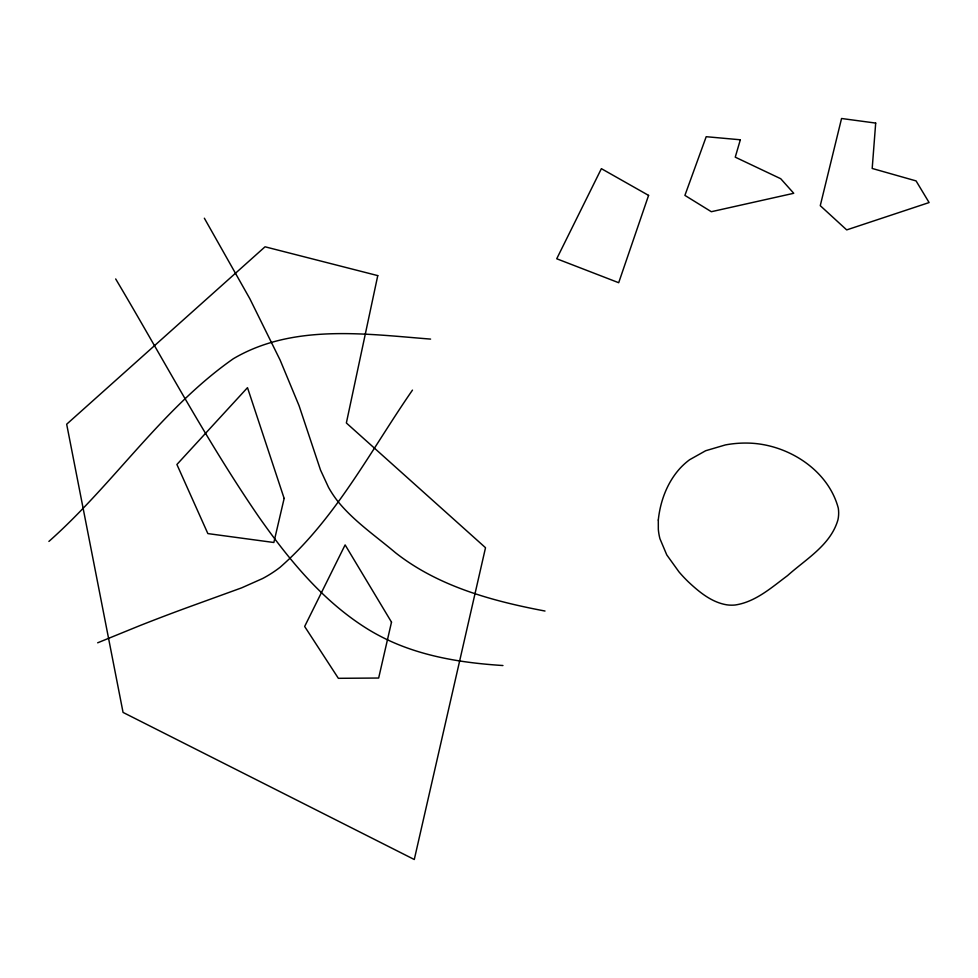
<?xml version="1.0" encoding="UTF-8"?>
<svg xmlns="http://www.w3.org/2000/svg" width="978" height="978" viewBox="0 0 978 978"><rect width="100%" height="100%" fill="white"/><g stroke="black" fill="none" stroke-linecap="round" stroke-linejoin="round"><path stroke-width="1.47" d="M412.471 390.112C370.65 450.479 335.98 518.303 280.087 567.289A118.851 118.851 0 0 1 262.544 578.56L241.676 587.839L188.84 607.008A1957.125 1957.125 0 0 0 139.891 625.602L97.666 642.803M48.9 541.421C113.741 484 162.006 408.584 233.351 358.718C292.752 323.657 365.185 333.938 430.589 339.097M502.949 665.529C465.614 663.145 427.851 657.509 393.315 642.46A211.382 211.382 0 0 1 369.195 630.003C323.632 602.24 289.219 560.125 258.901 516.983C206.419 440.601 162.984 358.523 115.685 278.95M545.003 611.03C492.35 601.079 438.303 586.433 395.479 552.729C375.907 536.152 354.256 521.506 337.923 501.482A108.411 108.411 0 0 1 328.535 487.399L320.527 470.076L299.072 405.723L280.136 360.1L249.842 298.73L204.353 218.216M658.304 520.027L658.328 529.355A54.695 54.695 0 0 0 659.942 538.731L666.776 554.917L679.038 571.959A146.834 146.834 0 0 0 688.219 581.739C699.123 591.934 711.483 602.277 726.666 604.807A35.453 35.453 0 0 0 735.077 605.015C755.456 602.032 771.544 587.497 787.522 575.626C806.006 559 830.787 545.015 837.987 519.66A32.25 32.25 0 0 0 838.293 508.157C827.963 469.171 786.41 443.523 747.29 443.071A109.304 109.304 0 0 0 725.383 444.929L705.664 450.736L689.588 459.746A68.546 68.546 0 0 0 680.236 468.107C667.289 482.252 660.26 501.139 658.304 520.027M875.689 123.081L872.193 168.46L916.068 180.906L929.1 202.556L846.691 229.903L820.261 205.673L841.557 118.497L875.689 123.081M377.765 275.613L346.359 422.985L485.516 547.717L414.281 859.503L123.057 712.424L66.675 424.22L265.05 246.798L377.765 275.613M391.506 622.142L378.657 678.035L338.364 678.316L304.647 626.47L345.124 544.905L391.506 622.142M284.146 498.413L273.852 542.497L207.862 533.597L176.908 464.489L247.495 387.667L284.146 498.413M740.334 139.781L735.248 157.165L780.713 178.717L793.745 193.289L711.336 211.713L684.906 195.392L706.202 136.7L740.334 139.781M648.585 195.392L618.695 282.715L556.726 258.767L601.384 168.656L648.585 195.392"/></g></svg>
